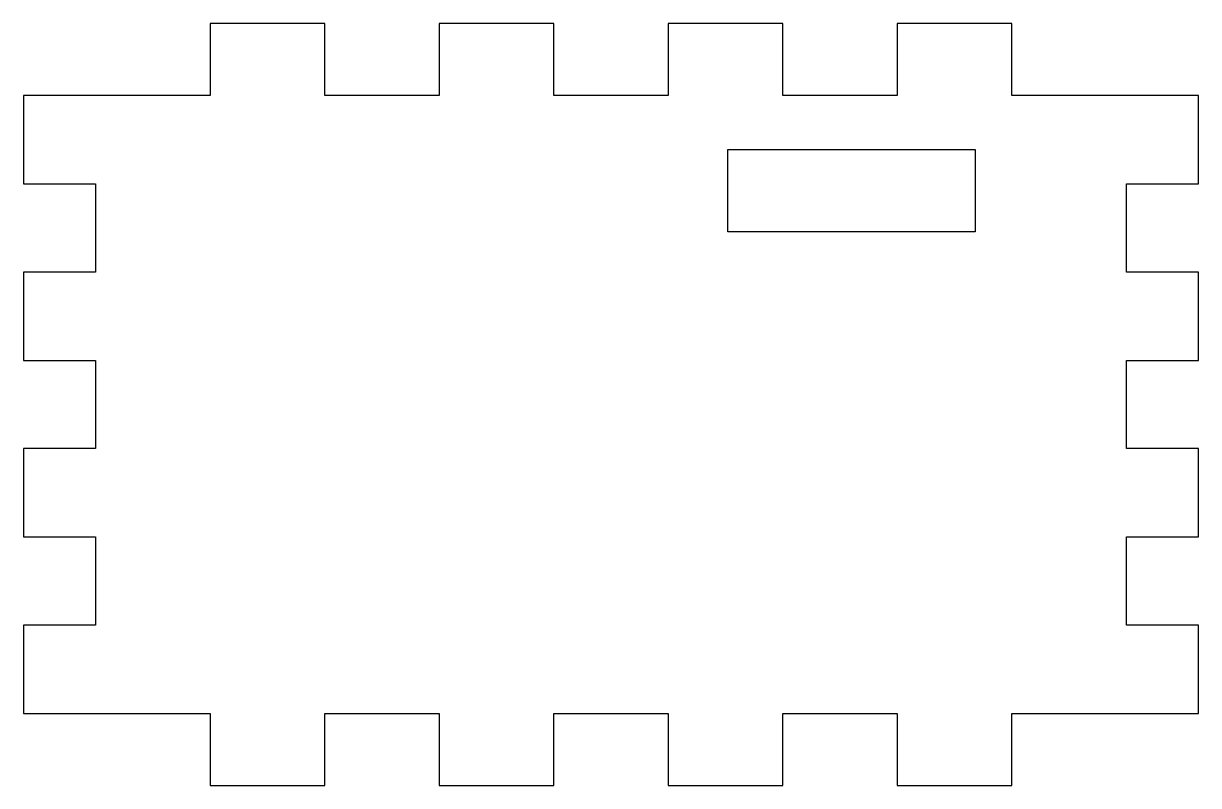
# Model space of a CAD drawing. Header units: inches. Extents: x 0 to 5.7, y -3.35 to 0.35.
import ezdxf

# ---------------------------------------------------------------- set-up
doc = ezdxf.new("R2010")
doc.units = ezdxf.units.IN
doc.header["$MEASUREMENT"] = 0

msp = doc.modelspace()

# ---------------------------------------------------------------- linework, layer by layer
for points in [[(2.5722, 0.35), (2.0167, 0.35), (2.0167, 0), (1.4611, 0), (1.4611, 0.35), (0.9056, 0.35), (0.9056, 0), (0, 0), (0, -0.4286), (0.35, -0.4286), (0.35, -0.8571), (0, -0.8571), (0, -1.2857), (0.35, -1.2857), (0.35, -1.7143), (0, -1.7143), (0, -2.1429), (0.35, -2.1429), (0.35, -2.5714), (0, -2.5714), (0, -3), (0.9056, -3), (0.9056, -3.35), (1.4611, -3.35), (1.4611, -3), (2.0167, -3), (2.0167, -3.35), (2.5722, -3.35), (2.5722, -3), (3.1278, -3), (3.1278, -3.35), (3.6833, -3.35), (3.6833, -3), (4.2389, -3), (4.2389, -3.35), (4.7944, -3.35), (4.7944, -3), (5.7, -3), (5.7, -2.5714), (5.35, -2.5714), (5.35, -2.1429), (5.7, -2.1429), (5.7, -1.7143), (5.35, -1.7143), (5.35, -1.2857), (5.7, -1.2857), (5.7, -0.8571), (5.35, -0.8571), (5.35, -0.4286), (5.7, -0.4286), (5.7, 0), (4.7944, 0), (4.7944, 0.35), (4.2389, 0.35), (4.2389, 0), (3.6833, 0), (3.6833, 0.35), (3.1278, 0.35), (3.1278, 0), (2.5722, 0)], [(4.6164, -0.2614), (4.6164, -0.6614), (3.4164, -0.6614), (3.4164, -0.2614)]]:
    msp.add_lwpolyline(points, close=True)

doc.saveas('drawing.dxf')
